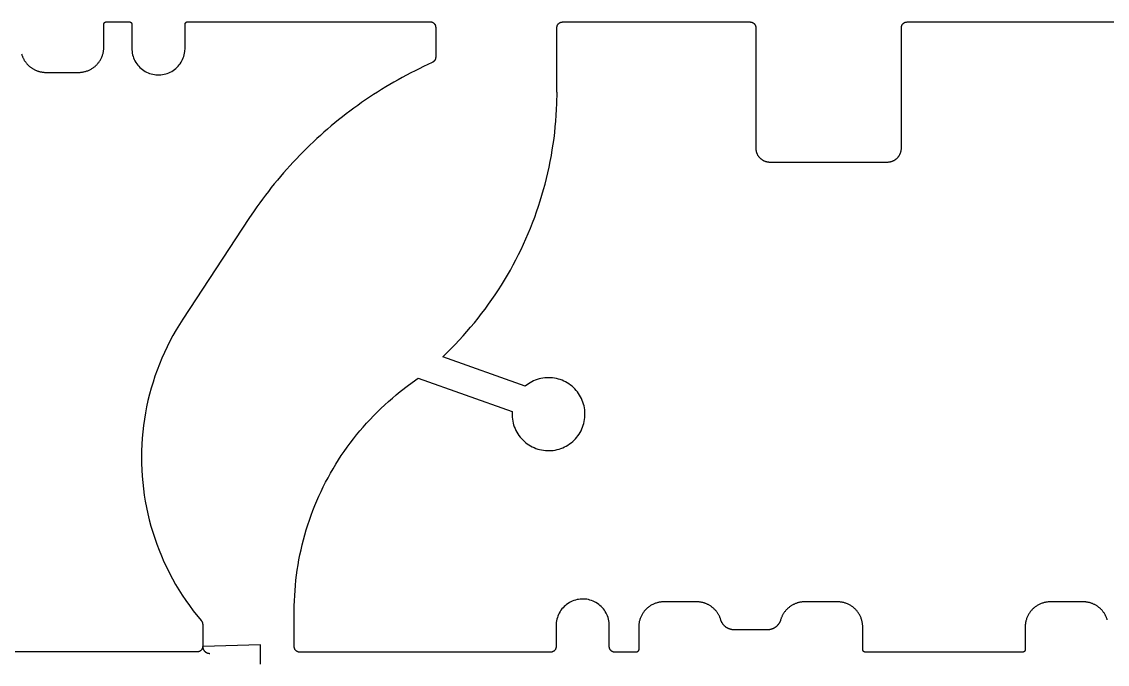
# Model space of a CAD drawing. Extents: x 15 to 3256, y 15 to 486.
# Drawn here: x 1513.2 to 1900.8, y 15 to 244.4 of the extents above; entities that cross this region are included whole.
import ezdxf

# ---------------------------------------------------------------- set-up
doc = ezdxf.new("R2010")
doc.units = 0

msp = doc.modelspace()

# ---------------------------------------------------------------- linework, layer by layer
at = {"layer": 'Layer 0', "color": 1}
for p, q in [((1543.5, 244.400009), (1551.5, 244.400009)), ((1572.5, 244.400009), (1659, 244.400009)), ((1706.300049, 244.300003), (1773.300049, 244.300003)), ((1829.300049, 244.300003), (1977.300049, 244.300003)), ((1542.5, 235.300003), (1542.5, 243.400009)), ((1552.5, 243.400009), (1552.5, 234.900009)), ((1571.5, 234.900009), (1571.5, 243.400009)), ((1661, 242.400009), (1661, 231.699997)), ((1704.300049, 219.300003), (1704.300049, 242.300003)), ((1775.300049, 242.300003), (1775.300049, 199.300003)), ((1827.300049, 199.300003), (1827.300049, 242.300003)), ((1521.800049, 226.300003), (1533.5, 226.300003)), ((1780.300049, 194.300003), (1822.300049, 194.300003)), ((1594.300049, 174.100006), (1570.700073, 138.199997)), ((1693, 114.300003), (1663.5, 124.800003)), ((1651.300049, 114.599998), (1654.800049, 117.200005)), ((1654.800049, 117.200005), (1688.300049, 105.300003)), ((1754.200073, 37.299999), (1742.5, 37.299999)), ((1804.5, 37.299999), (1792.800049, 37.299999)), ((1892.200073, 37.299999), (1880.5, 37.299999)), ((1610.5, 21.300001), (1610.5, 34)), ((1577.800049, 29.300001), (1577.800049, 21.4)), ((1704, 28.800001), (1704, 21.300001)), ((1723, 21.300001), (1723, 28.800001)), ((1733.5, 28.300001), (1733.5, 20.300001)), ((1779.400024, 27.300001), (1767.599976, 27.300001)), ((1813.5, 20.300001), (1813.5, 28.300001)), ((1871.5, 28.300001), (1871.5, 20.300001)), ((1575.800049, 19.4), (1427.800049, 19.4)), ((1598.5, 21.9), (1577.800049, 21.4)), ((1598.5, 15), (1598.5, 21.9)), ((1702, 19.300001), (1612.5, 19.300001)), ((1732.5, 19.300001), (1725, 19.300001)), ((1870.5, 19.300001), (1814.5, 19.300001))]:
    msp.add_line(p, q, dxfattribs=at)
for points in [[(1542.5, 243.400009), (1542.500488, 243.430801), (1542.501953, 243.461563), (1542.504272, 243.492279), (1542.507568, 243.522903), (1542.511841, 243.553406), (1542.516968, 243.583755), (1542.523193, 243.613937), (1542.530151, 243.643921), (1542.538208, 243.673676), (1542.546997, 243.703156), (1542.556885, 243.732361), (1542.567505, 243.761246), (1542.579102, 243.789795), (1542.591553, 243.817963), (1542.604858, 243.845749), (1542.619019, 243.873108), (1542.634033, 243.900009), (1542.64978, 243.926437), (1542.666382, 243.952377), (1542.683838, 243.977783), (1542.702026, 244.00264), (1542.720947, 244.026932), (1542.740601, 244.050629), (1542.760986, 244.0737), (1542.782104, 244.096146), (1542.803833, 244.11792), (1542.826294, 244.139023), (1542.849365, 244.159409), (1542.873047, 244.179092), (1542.897339, 244.198029), (1542.922241, 244.216202), (1542.947632, 244.233612), (1542.973511, 244.250229), (1543, 244.266037), (1543.026855, 244.281021), (1543.054199, 244.295166), (1543.082031, 244.308472), (1543.110229, 244.320908), (1543.138794, 244.332474), (1543.167603, 244.34317), (1543.196899, 244.352951), (1543.226318, 244.361832), (1543.256104, 244.369812), (1543.286011, 244.376862), (1543.316284, 244.38298), (1543.346558, 244.388168), (1543.377075, 244.392426), (1543.407715, 244.395737), (1543.438477, 244.398117), (1543.5, 244.400009)], [(1551.5, 244.400009), (1551.530762, 244.399536), (1551.561523, 244.398117), (1551.592163, 244.395752), (1551.622803, 244.392441), (1551.65332, 244.388184), (1551.683594, 244.383011), (1551.713745, 244.376892), (1551.743774, 244.369843), (1551.773438, 244.361877), (1551.802979, 244.353012), (1551.832153, 244.343231), (1551.860962, 244.332565), (1551.889526, 244.321014), (1551.917725, 244.308594), (1551.945435, 244.295303), (1551.972778, 244.281174), (1551.999756, 244.266205), (1552.026123, 244.250412), (1552.052002, 244.233826), (1552.077393, 244.216431), (1552.102295, 244.198273), (1552.126587, 244.179367), (1552.150269, 244.159714), (1552.17334, 244.139343), (1552.195801, 244.118271), (1552.217529, 244.096512), (1552.238647, 244.074097), (1552.259033, 244.051041), (1552.278687, 244.027374), (1552.297607, 244.003113), (1552.315796, 243.978287), (1552.333252, 243.952896), (1552.349854, 243.927002), (1552.365723, 243.900589), (1552.380737, 243.873718), (1552.394897, 243.84639), (1552.408203, 243.818634), (1552.420654, 243.790482), (1552.432251, 243.761963), (1552.442871, 243.733109), (1552.452637, 243.703934), (1552.461548, 243.674469), (1552.469604, 243.644745), (1552.476685, 243.614792), (1552.482788, 243.584625), (1552.488037, 243.554291), (1552.49231, 243.523819), (1552.495605, 243.493225), (1552.498047, 243.46254), (1552.5, 243.401016)], [(1571.5, 243.400009), (1571.500488, 243.430801), (1571.501953, 243.461563), (1571.504272, 243.492279), (1571.507568, 243.522903), (1571.511841, 243.553406), (1571.516968, 243.583755), (1571.523193, 243.613937), (1571.530151, 243.643921), (1571.538208, 243.673676), (1571.546997, 243.703156), (1571.556885, 243.732361), (1571.567505, 243.761246), (1571.579102, 243.789795), (1571.591553, 243.817963), (1571.604858, 243.845749), (1571.619019, 243.873108), (1571.634033, 243.900009), (1571.64978, 243.926437), (1571.666382, 243.952377), (1571.683838, 243.977783), (1571.702026, 244.00264), (1571.720947, 244.026932), (1571.740601, 244.050629), (1571.760986, 244.0737), (1571.782104, 244.096146), (1571.803833, 244.11792), (1571.826294, 244.139023), (1571.849365, 244.159409), (1571.873047, 244.179092), (1571.897339, 244.198029), (1571.922241, 244.216202), (1571.947632, 244.233612), (1571.973511, 244.250229), (1572, 244.266037), (1572.026855, 244.281021), (1572.054199, 244.295166), (1572.082031, 244.308472), (1572.110229, 244.320908), (1572.138794, 244.332474), (1572.167603, 244.34317), (1572.196899, 244.352951), (1572.226318, 244.361832), (1572.256104, 244.369812), (1572.286011, 244.376862), (1572.316284, 244.38298), (1572.346558, 244.388168), (1572.377075, 244.392426), (1572.407715, 244.395737), (1572.438477, 244.398117), (1572.5, 244.400009)], [(1659, 244.400009), (1659.061523, 244.399063), (1659.123047, 244.396225), (1659.184448, 244.391495), (1659.245605, 244.384872), (1659.306641, 244.376373), (1659.36731, 244.365997), (1659.427612, 244.35376), (1659.487549, 244.339676), (1659.546997, 244.323761), (1659.605957, 244.306015), (1659.664307, 244.286469), (1659.722046, 244.265121), (1659.779053, 244.24202), (1659.835449, 244.217163), (1659.890991, 244.190598), (1659.945679, 244.162323), (1659.99939, 244.132401), (1660.052246, 244.100815), (1660.104126, 244.067627), (1660.154907, 244.032852), (1660.20459, 243.996536), (1660.253174, 243.95871), (1660.300537, 243.919403), (1660.34668, 243.878662), (1660.391602, 243.836517), (1660.435059, 243.793015), (1660.477295, 243.748184), (1660.518066, 243.702072), (1660.557495, 243.654739), (1660.595337, 243.606216), (1660.631714, 243.556549), (1660.666504, 243.505783), (1660.699707, 243.453979), (1660.731323, 243.401169), (1660.761353, 243.347412), (1660.789673, 243.292755), (1660.816284, 243.237244), (1660.841187, 243.180954), (1660.86438, 243.123917), (1660.885742, 243.066193), (1660.905396, 243.007843), (1660.923218, 242.948914), (1660.939209, 242.889465), (1660.953369, 242.829559), (1660.965576, 242.769241), (1660.976074, 242.708572), (1660.984619, 242.647614), (1660.991333, 242.586426), (1660.996094, 242.525055), (1661, 242.402008)], [(1704.300049, 242.300003), (1704.301025, 242.361588), (1704.303833, 242.423126), (1704.308594, 242.484543), (1704.315186, 242.545776), (1704.32373, 242.606781), (1704.334106, 242.667496), (1704.346313, 242.727875), (1704.360474, 242.787827), (1704.376343, 242.847321), (1704.394165, 242.906311), (1704.413696, 242.964706), (1704.435059, 243.022491), (1704.458252, 243.079575), (1704.483154, 243.135925), (1704.509766, 243.191483), (1704.537964, 243.246185), (1704.567993, 243.300003), (1704.599609, 243.352859), (1704.632813, 243.404724), (1704.667603, 243.455551), (1704.703979, 243.505264), (1704.741943, 243.553848), (1704.78125, 243.601242), (1704.822021, 243.647385), (1704.864258, 243.692276), (1704.907837, 243.735825), (1704.952637, 243.778015), (1704.998779, 243.818817), (1705.046143, 243.85817), (1705.094727, 243.896042), (1705.144531, 243.932388), (1705.195313, 243.967209), (1705.247192, 244.000443), (1705.300049, 244.032059), (1705.353882, 244.062027), (1705.408569, 244.090332), (1705.464111, 244.116928), (1705.520508, 244.141815), (1705.577515, 244.164948), (1705.635376, 244.18631), (1705.693726, 244.205887), (1705.752686, 244.223648), (1705.812256, 244.239594), (1705.872192, 244.253693), (1705.932495, 244.265945), (1705.993286, 244.276337), (1706.054321, 244.284836), (1706.115479, 244.291473), (1706.17688, 244.296204), (1706.300049, 244.300003)], [(1773.300049, 244.300003), (1773.361572, 244.299057), (1773.423096, 244.296219), (1773.484497, 244.291489), (1773.545654, 244.284866), (1773.606689, 244.276367), (1773.667358, 244.265991), (1773.727661, 244.253754), (1773.787598, 244.23967), (1773.847046, 244.223755), (1773.906006, 244.206009), (1773.964355, 244.186462), (1774.022095, 244.165115), (1774.079102, 244.142014), (1774.135498, 244.117157), (1774.19104, 244.090591), (1774.245728, 244.062317), (1774.299438, 244.032394), (1774.352295, 244.000809), (1774.404175, 243.967621), (1774.454956, 243.932846), (1774.504639, 243.89653), (1774.553223, 243.858704), (1774.600586, 243.819397), (1774.646729, 243.778656), (1774.69165, 243.736511), (1774.735107, 243.693008), (1774.777344, 243.648178), (1774.818115, 243.602066), (1774.857544, 243.554733), (1774.895386, 243.50621), (1774.931763, 243.456543), (1774.966553, 243.405777), (1774.999756, 243.353973), (1775.031372, 243.301163), (1775.061401, 243.247406), (1775.089722, 243.192749), (1775.116333, 243.137238), (1775.141235, 243.080948), (1775.164429, 243.023911), (1775.185791, 242.966187), (1775.205444, 242.907837), (1775.223267, 242.848907), (1775.239258, 242.789459), (1775.253418, 242.729553), (1775.265625, 242.669235), (1775.276123, 242.608566), (1775.284668, 242.547607), (1775.291382, 242.48642), (1775.296143, 242.425049), (1775.300049, 242.302002)], [(1827.300049, 242.300003), (1827.301025, 242.361588), (1827.303833, 242.423126), (1827.308594, 242.484543), (1827.315186, 242.545776), (1827.32373, 242.606781), (1827.334106, 242.667496), (1827.346313, 242.727875), (1827.360474, 242.787827), (1827.376343, 242.847321), (1827.394165, 242.906311), (1827.413696, 242.964706), (1827.435059, 243.022491), (1827.458252, 243.079575), (1827.483154, 243.135925), (1827.509766, 243.191483), (1827.537964, 243.246185), (1827.567993, 243.300003), (1827.599609, 243.352859), (1827.632813, 243.404724), (1827.667603, 243.455551), (1827.703979, 243.505264), (1827.741943, 243.553848), (1827.78125, 243.601242), (1827.822021, 243.647385), (1827.864258, 243.692276), (1827.907837, 243.735825), (1827.952637, 243.778015), (1827.998779, 243.818817), (1828.046143, 243.85817), (1828.094727, 243.896042), (1828.144531, 243.932388), (1828.195313, 243.967209), (1828.247192, 244.000443), (1828.300049, 244.032059), (1828.353882, 244.062027), (1828.408569, 244.090332), (1828.464111, 244.116928), (1828.520508, 244.141815), (1828.577515, 244.164948), (1828.635376, 244.18631), (1828.693726, 244.205887), (1828.752686, 244.223648), (1828.812256, 244.239594), (1828.872192, 244.253693), (1828.932495, 244.265945), (1828.993286, 244.276337), (1829.054321, 244.284836), (1829.115479, 244.291473), (1829.17688, 244.296204), (1829.300049, 244.300003)], [(1513.123291, 232.940353), (1513.200073, 232.699982)], [(1513.199951, 232.700043), (1513.267822, 232.485504), (1513.340942, 232.272736), (1513.419434, 232.061859), (1513.503052, 231.853027), (1513.592041, 231.646347), (1513.686035, 231.441956), (1513.785278, 231.23999), (1513.889404, 231.040573), (1513.998535, 230.843826), (1514.112549, 230.649872), (1514.231445, 230.458832), (1514.355103, 230.270828), (1514.483276, 230.085983), (1514.616211, 229.904404), (1514.75354, 229.726196), (1514.895264, 229.551498), (1515.041382, 229.380402), (1515.191772, 229.213028), (1515.346313, 229.049454), (1515.504761, 228.889816), (1515.667358, 228.734192), (1515.833618, 228.582687), (1516.003662, 228.435379), (1516.17749, 228.292389), (1516.354614, 228.153793), (1516.535278, 228.019684), (1516.719238, 227.890137), (1516.906372, 227.765244), (1517.09668, 227.645065), (1517.289795, 227.529694), (1517.48584, 227.419189), (1517.684448, 227.313629), (1517.885742, 227.213074), (1518.089478, 227.117599), (1518.295532, 227.027252), (1518.503784, 226.942078), (1518.714111, 226.862167), (1518.926392, 226.787537), (1519.140503, 226.718246), (1519.356201, 226.654343), (1519.573486, 226.595856), (1519.792114, 226.542831), (1520.011963, 226.4953), (1520.233032, 226.453293), (1520.455078, 226.416824), (1520.677979, 226.385925), (1520.901489, 226.360626), (1521.12561, 226.340927), (1521.35022, 226.326859), (1521.800049, 226.315582)], [(1533.5, 226.300003), (1533.777344, 226.304276), (1534.054443, 226.317093), (1534.330933, 226.33844), (1534.606689, 226.368301), (1534.881348, 226.406647), (1535.154785, 226.453445), (1535.426636, 226.508636), (1535.696533, 226.572174), (1535.964478, 226.644012), (1536.230103, 226.72406), (1536.493042, 226.812256), (1536.753174, 226.908524), (1537.010132, 227.012741), (1537.263916, 227.124847), (1537.514038, 227.24472), (1537.760376, 227.372223), (1538.002563, 227.507278), (1538.240601, 227.649719), (1538.474121, 227.799438), (1538.702881, 227.956268), (1538.926636, 228.120087), (1539.145386, 228.29071), (1539.358643, 228.468002), (1539.566406, 228.651779), (1539.768433, 228.841873), (1539.964355, 229.038086), (1540.154297, 229.240265), (1540.337891, 229.448196), (1540.514893, 229.661682), (1540.685303, 229.880524), (1540.848877, 230.104507), (1541.005493, 230.33342), (1541.155029, 230.567062), (1541.297241, 230.805206), (1541.432007, 231.047607), (1541.559326, 231.294052), (1541.678955, 231.544296), (1541.790771, 231.798111), (1541.894775, 232.055252), (1541.990723, 232.31546), (1542.078613, 232.578522), (1542.158447, 232.844162), (1542.22998, 233.112137), (1542.293335, 233.382187), (1542.348267, 233.654068), (1542.394775, 233.927505), (1542.432739, 234.20224), (1542.462402, 234.478027), (1542.483398, 234.754593), (1542.5, 235.309006)], [(1552.5, 234.900009), (1552.518066, 234.314987), (1552.572021, 233.732193), (1552.661865, 233.153839), (1552.787109, 232.582108), (1552.947388, 232.019165), (1553.141968, 231.467163), (1553.370117, 230.928192), (1553.631104, 230.404297), (1553.923828, 229.897476), (1554.247192, 229.409637), (1554.599976, 228.942627), (1554.980957, 228.498245), (1555.388428, 228.078156), (1555.821167, 227.68396), (1556.277222, 227.317154), (1556.755005, 226.979141), (1557.252686, 226.671188), (1557.768433, 226.39447), (1558.300293, 226.150024), (1558.846191, 225.938812), (1559.403931, 225.761597), (1559.97168, 225.61908), (1560.546997, 225.51178), (1561.12793, 225.440125), (1561.712036, 225.404373), (1562.297363, 225.404663), (1562.881592, 225.440994), (1563.462402, 225.513229), (1564.037598, 225.621109), (1564.605103, 225.764191), (1565.162842, 225.941956), (1565.708374, 226.153717), (1566.23999, 226.398682), (1566.755493, 226.675919), (1567.25293, 226.984375), (1567.730347, 227.322876), (1568.186035, 227.690125), (1568.618286, 228.084747), (1569.025513, 228.505249), (1569.405884, 228.950012), (1569.758301, 229.417358), (1570.081177, 229.905518), (1570.373413, 230.412643), (1570.633789, 230.936798), (1570.86145, 231.475983), (1571.055542, 232.028183), (1571.21521, 232.591278), (1571.339844, 233.163132), (1571.429077, 233.741577), (1571.5, 234.909515)], [(1659.799927, 229.799988), (1658.243652, 229.094376), (1656.69519, 228.371399), (1655.155029, 227.631195), (1653.623169, 226.873825), (1652.099976, 226.099396), (1650.585449, 225.307999), (1649.079834, 224.499741), (1647.583374, 223.674713), (1646.096191, 222.833038), (1644.618408, 221.974792), (1643.150513, 221.100098), (1641.692261, 220.209061), (1640.244263, 219.301804), (1638.806396, 218.378418), (1637.378906, 217.439041), (1635.961914, 216.48378), (1634.555786, 215.512741), (1633.160645, 214.526062), (1631.776489, 213.52388), (1630.403687, 212.506287), (1629.042358, 211.473419), (1627.692627, 210.42543), (1626.354614, 209.362411), (1625.028687, 208.284531), (1623.714722, 207.191895), (1622.413208, 206.084671), (1621.124023, 204.962967), (1619.847534, 203.826935), (1618.58374, 202.676727), (1617.332886, 201.512466), (1616.095093, 200.334305), (1614.870605, 199.142395), (1613.659424, 197.93689), (1612.461792, 196.717926), (1611.277832, 195.485672), (1610.107788, 194.240265), (1608.95166, 192.981873), (1607.809692, 191.710648), (1606.682007, 190.426743), (1605.568726, 189.130325), (1604.469971, 187.821548), (1603.385986, 186.500595), (1602.31665, 185.167603), (1601.262451, 183.822769), (1600.223267, 182.466232), (1599.199219, 181.098175), (1598.190552, 179.718765), (1597.197388, 178.328186), (1596.219849, 176.92659), (1594.312378, 174.091782)], [(1661, 231.701996), (1660.999512, 231.655991), (1660.997925, 231.610001), (1660.995361, 231.564072), (1660.991699, 231.518204), (1660.987061, 231.472443), (1660.981201, 231.426788), (1660.974487, 231.381287), (1660.966553, 231.335953), (1660.957642, 231.290817), (1660.947754, 231.24588), (1660.936768, 231.201202), (1660.924805, 231.156784), (1660.911865, 231.11264), (1660.897827, 231.068817), (1660.882813, 231.02533), (1660.866699, 230.982208), (1660.849731, 230.939453), (1660.831787, 230.89711), (1660.812866, 230.855179), (1660.792847, 230.813705), (1660.772095, 230.77269), (1660.750244, 230.732178), (1660.727539, 230.692169), (1660.703857, 230.652695), (1660.679321, 230.613785), (1660.653931, 230.575439), (1660.627563, 230.537689), (1660.600464, 230.500565), (1660.572388, 230.464066), (1660.543579, 230.428223), (1660.513916, 230.393051), (1660.483398, 230.358566), (1660.452148, 230.324799), (1660.420166, 230.291763), (1660.387451, 230.25946), (1660.353882, 230.227936), (1660.319702, 230.197174), (1660.28479, 230.167221), (1660.249146, 230.138077), (1660.212891, 230.109741), (1660.176025, 230.082275), (1660.138428, 230.055649), (1660.100342, 230.029892), (1660.061646, 230.00502), (1660.022339, 229.981049), (1659.982544, 229.957993), (1659.942261, 229.935852), (1659.901367, 229.914642), (1659.860107, 229.894379), (1659.776123, 229.856735)], [(1663.5, 124.799995), (1664.998413, 126.235687), (1666.473877, 127.695114), (1667.925659, 129.177902), (1669.35376, 130.68367), (1670.757568, 132.212036), (1672.136841, 133.762619), (1673.491089, 135.335022), (1674.82019, 136.928833), (1676.123657, 138.54364), (1677.401123, 140.179062), (1678.652344, 141.834656), (1679.877075, 143.510025), (1681.074829, 145.204712), (1682.245361, 146.918304), (1683.388428, 148.65036), (1684.503784, 150.400436), (1685.590942, 152.168091), (1686.64978, 153.952866), (1687.680054, 155.754318), (1688.681396, 157.571991), (1689.653564, 159.405396), (1690.596436, 161.254089), (1691.509644, 163.117599), (1692.392944, 164.995453), (1693.246216, 166.887161), (1694.069214, 168.792236), (1694.861694, 170.710205), (1695.623413, 172.640594), (1696.354248, 174.58287), (1697.053955, 176.536591), (1697.722412, 178.501205), (1698.359497, 180.476257), (1698.964844, 182.461212), (1699.538574, 184.455582), (1700.080322, 186.458847), (1700.590088, 188.47052), (1701.067627, 190.490051), (1701.512817, 192.516968), (1701.925659, 194.55072), (1702.30603, 196.590805), (1702.653809, 198.636688), (1702.96875, 200.687881), (1703.251099, 202.743835), (1703.500488, 204.804016), (1703.716919, 206.867935), (1703.900513, 208.935043), (1704.051025, 211.004807), (1704.168457, 213.076721), (1704.252808, 215.150238), (1704.322266, 219.299973)], [(1775.300049, 199.300003), (1775.302368, 199.146027), (1775.30957, 198.992203), (1775.321411, 198.838669), (1775.337891, 198.685562), (1775.359253, 198.533051), (1775.385132, 198.381256), (1775.415771, 198.230347), (1775.45105, 198.080429), (1775.490967, 197.931686), (1775.535278, 197.784241), (1775.584229, 197.638229), (1775.637695, 197.493805), (1775.695557, 197.351074), (1775.75769, 197.210205), (1775.824219, 197.07132), (1775.89502, 196.93454), (1775.969971, 196.800003), (1776.04895, 196.667847), (1776.13208, 196.538177), (1776.219116, 196.411133), (1776.309937, 196.286835), (1776.404663, 196.16539), (1776.503052, 196.046921), (1776.60498, 195.931534), (1776.710449, 195.819336), (1776.819336, 195.710449), (1776.931519, 195.604965), (1777.046997, 195.502975), (1777.165405, 195.404602), (1777.286865, 195.309921), (1777.411133, 195.219025), (1777.538208, 195.131989), (1777.667847, 195.04892), (1777.800049, 194.969879), (1777.93457, 194.894943), (1778.071289, 194.824188), (1778.210205, 194.757675), (1778.351074, 194.69548), (1778.493774, 194.63765), (1778.638306, 194.584229), (1778.784302, 194.535294), (1778.931763, 194.490875), (1779.080444, 194.451019), (1779.230347, 194.415771), (1779.381348, 194.385147), (1779.533081, 194.359177), (1779.685547, 194.337906), (1779.838745, 194.321335), (1779.992188, 194.309494), (1780.300049, 194.300003)], [(1822.300049, 194.300003), (1822.454102, 194.302383), (1822.608032, 194.309494), (1822.761719, 194.321365), (1822.914917, 194.337952), (1823.067505, 194.359253), (1823.21936, 194.385239), (1823.370361, 194.415909), (1823.520386, 194.451202), (1823.669189, 194.491119), (1823.816772, 194.535583), (1823.962891, 194.584595), (1824.1073, 194.638062), (1824.250122, 194.695969), (1824.391113, 194.758255), (1824.530029, 194.824844), (1824.66687, 194.895691), (1824.801514, 194.970703), (1824.933716, 195.04985), (1825.063477, 195.133026), (1825.190552, 195.220154), (1825.314819, 195.311157), (1825.436401, 195.40596), (1825.55481, 195.50444), (1825.670288, 195.606537), (1825.782471, 195.712143), (1825.891357, 195.821167), (1825.996826, 195.933487), (1826.098877, 196.048996), (1826.197266, 196.167603), (1826.29187, 196.289185), (1826.382813, 196.41362), (1826.469849, 196.540787), (1826.552856, 196.670593), (1826.631836, 196.802887), (1826.706787, 196.937561), (1826.777466, 197.074478), (1826.843872, 197.213501), (1826.906006, 197.354507), (1826.963745, 197.49736), (1827.01709, 197.641922), (1827.065918, 197.788071), (1827.110352, 197.935654), (1827.150024, 198.084518), (1827.185181, 198.234558), (1827.215698, 198.38559), (1827.241577, 198.537506), (1827.262695, 198.69014), (1827.279175, 198.843353), (1827.290894, 198.996994), (1827.300049, 199.305008)], [(1570.700073, 138.200043), (1569.480835, 136.289612), (1568.310059, 134.349121), (1567.188599, 132.379776), (1566.116943, 130.382828), (1565.095825, 128.359543), (1564.125977, 126.311218), (1563.208008, 124.239136), (1562.342529, 122.1446), (1561.529907, 120.028961), (1560.770874, 117.893539), (1560.065796, 115.739693), (1559.415039, 113.568787), (1558.819214, 111.382195), (1558.278564, 109.181297), (1557.793579, 106.967499), (1557.364258, 104.742195), (1556.991211, 102.50679), (1556.674438, 100.262711), (1556.414307, 98.011368), (1556.210938, 95.754196), (1556.064331, 93.492615), (1555.974731, 91.228065), (1555.942139, 88.961975), (1555.966553, 86.695786), (1556.048096, 84.430931), (1556.186523, 82.168839), (1556.381836, 79.910942), (1556.633789, 77.658684), (1556.942505, 75.413475), (1557.307495, 73.17675), (1557.72876, 70.949913), (1558.205811, 68.734383), (1558.738525, 66.531555), (1559.326538, 64.342834), (1559.96936, 62.169601), (1560.666748, 60.013233), (1561.418091, 57.875095), (1562.223145, 55.756542), (1563.081055, 53.658913), (1563.991577, 51.583538), (1564.954102, 49.531734), (1565.967773, 47.504795), (1567.032349, 45.504009), (1568.146729, 43.530643), (1569.310547, 41.585945), (1570.522827, 39.671146), (1571.782959, 37.787457), (1573.090088, 35.936077), (1574.443481, 34.118176), (1577.285156, 30.587347)], [(1712.900146, 98.40004), (1713.199585, 99.03009), (1713.464844, 99.675278), (1713.69519, 100.333763), (1713.889893, 101.003632), (1714.048462, 101.682983), (1714.17041, 102.369843), (1714.255371, 103.062256), (1714.303101, 103.758224), (1714.313354, 104.45575), (1714.286377, 105.152824), (1714.222046, 105.84745), (1714.120483, 106.537636), (1713.982178, 107.221382), (1713.807495, 107.896744), (1713.596802, 108.561768), (1713.350708, 109.214539), (1713.070068, 109.853195), (1712.755615, 110.475899), (1712.408203, 111.080856), (1712.028931, 111.666328), (1711.618774, 112.230637), (1711.178955, 112.772156), (1710.710815, 113.28933), (1710.215576, 113.780678), (1709.694824, 114.244789), (1709.149902, 114.680321), (1708.582397, 115.086029), (1707.993896, 115.460747), (1707.386353, 115.803391), (1706.761108, 116.112984), (1706.120361, 116.388641), (1705.465698, 116.629562), (1704.79895, 116.835052), (1704.122314, 117.004532), (1703.4375, 117.137505), (1702.74646, 117.233589), (1702.051392, 117.292519), (1701.354126, 117.31411), (1700.656738, 117.298317), (1699.961182, 117.245171), (1699.269409, 117.154823), (1698.583496, 117.02755), (1697.905396, 116.863701), (1697.237061, 116.663757), (1696.580444, 116.428284), (1695.937378, 116.157967), (1695.30957, 115.853577), (1694.699097, 115.515991), (1694.107666, 115.146179), (1692.988281, 114.314209)], [(1610.5, 33.999985), (1610.516846, 35.837708), (1610.567505, 37.674809), (1610.651978, 39.51067), (1610.770142, 41.344669), (1610.921875, 43.176186), (1611.1073, 45.004608), (1611.326416, 46.829308), (1611.578857, 48.649677), (1611.864868, 50.465099), (1612.184082, 52.27496), (1612.536499, 54.078648), (1612.921997, 55.875553), (1613.340576, 57.665073), (1613.79187, 59.446598), (1614.275757, 61.219528), (1614.792236, 62.983265), (1615.341064, 64.737213), (1615.921997, 66.480782), (1616.534912, 68.213371), (1617.179443, 69.934418), (1617.855591, 71.643318), (1618.562988, 73.339508), (1619.301514, 75.022408), (1620.070801, 76.69146), (1620.870605, 78.346085), (1621.700684, 79.985733), (1622.560791, 81.609856), (1623.450562, 83.217888), (1624.369751, 84.809303), (1625.318115, 86.38356), (1626.295166, 87.940125), (1627.300659, 89.478462), (1628.334229, 90.99807), (1629.395508, 92.498421), (1630.484253, 93.979019), (1631.599976, 95.439354), (1632.742432, 96.878944), (1633.911133, 98.297295), (1635.105591, 99.693924), (1636.325684, 101.068367), (1637.570679, 102.420166), (1638.840454, 103.748848), (1640.134277, 105.05397), (1641.451904, 106.335098), (1642.792969, 107.591797), (1644.156738, 108.823631), (1645.542969, 110.030205), (1646.951172, 111.21109), (1648.380859, 112.365906), (1651.302979, 114.595985)], [(1688.300049, 105.300003), (1688.265015, 104.598457), (1688.267822, 103.896049), (1688.308472, 103.194817), (1688.386841, 102.496788), (1688.502686, 101.803993), (1688.655762, 101.118439), (1688.845459, 100.442123), (1689.071289, 99.777), (1689.33252, 99.125008), (1689.628662, 98.488029), (1689.958618, 97.867928), (1690.321411, 97.266487), (1690.716064, 96.685463), (1691.141602, 96.126534), (1691.596436, 95.591331), (1692.07959, 95.081398), (1692.589355, 94.598221), (1693.124512, 94.143204), (1693.68335, 93.717667), (1694.264282, 93.322838), (1694.865601, 92.959869), (1695.485718, 92.629814), (1696.122559, 92.333626), (1696.774536, 92.072174), (1697.439575, 91.846207), (1698.115845, 91.65638), (1698.801392, 91.50325), (1699.494141, 91.38726), (1700.192261, 91.308754), (1700.893433, 91.267944), (1701.595825, 91.264954), (1702.297363, 91.299805), (1702.996094, 91.372375), (1703.689819, 91.482475), (1704.376587, 91.629768), (1705.054443, 91.813835), (1705.721436, 92.034142), (1706.37561, 92.290047), (1707.015015, 92.580803), (1707.637817, 92.905579), (1708.24231, 93.26342), (1708.826538, 93.653297), (1709.388916, 94.074074), (1709.927979, 94.524521), (1710.441895, 95.003349), (1710.929199, 95.509148), (1711.388672, 96.040466), (1711.818848, 96.595757), (1712.218506, 97.173409), (1712.921631, 98.389053)], [(1723, 28.8095), (1722.981445, 29.394125), (1722.92688, 29.976496), (1722.836548, 30.554409), (1722.710938, 31.125669), (1722.550293, 31.688114), (1722.355469, 32.239609), (1722.126953, 32.778069), (1721.865845, 33.301441), (1721.572998, 33.807755), (1721.249512, 34.295082), (1720.896606, 34.761578), (1720.515747, 35.205475), (1720.108154, 35.625088), (1719.675659, 36.018829), (1719.219727, 36.385201), (1718.742065, 36.72282), (1718.244507, 37.030403), (1717.729004, 37.306789), (1717.19751, 37.550922), (1716.651978, 37.761883), (1716.09436, 37.938869), (1715.5271, 38.081211), (1714.952026, 38.18837), (1714.371582, 38.259937), (1713.78772, 38.295639), (1713.202759, 38.295349), (1712.619019, 38.25906), (1712.038574, 38.186913), (1711.463623, 38.079178), (1710.896484, 37.936268), (1710.339111, 37.758724), (1709.793823, 37.547218), (1709.262451, 37.302551), (1708.747192, 37.025654), (1708.25, 36.717571), (1707.772705, 36.379475), (1707.317139, 36.012646), (1706.88501, 35.618473), (1706.477905, 35.198452), (1706.097412, 34.754177), (1705.744995, 34.287327), (1705.421997, 33.799679), (1705.129639, 33.293072), (1704.869019, 32.769436), (1704.641113, 32.230751), (1704.446777, 31.679062), (1704.286743, 31.116457), (1704.161621, 30.545073), (1704.071899, 29.96707), (1704, 28.799999)], [(1742.5, 37.299999), (1742.2229, 37.295731), (1741.945923, 37.282928), (1741.669556, 37.261604), (1741.394043, 37.231781), (1741.119507, 37.193485), (1740.846191, 37.146755), (1740.574585, 37.091633), (1740.30481, 37.028172), (1740.036987, 36.956429), (1739.771606, 36.876476), (1739.508789, 36.788387), (1739.248779, 36.692245), (1738.991943, 36.588146), (1738.738403, 36.476185), (1738.488403, 36.356464), (1738.242188, 36.229107), (1738, 36.094223), (1737.762085, 35.95195), (1737.528687, 35.802418), (1737.300049, 35.645767), (1737.076294, 35.482151), (1736.857666, 35.311722), (1736.644409, 35.134644), (1736.436768, 34.951077), (1736.234741, 34.761204), (1736.038818, 34.565205), (1735.848877, 34.363258), (1735.665405, 34.155563), (1735.488281, 33.942314), (1735.317871, 33.723713), (1735.154175, 33.499966), (1734.997559, 33.271286), (1734.848022, 33.037891), (1734.705811, 32.800003), (1734.570923, 32.557846), (1734.443481, 32.311649), (1734.323853, 32.061649), (1734.211914, 31.808079), (1734.107788, 31.551182), (1734.011597, 31.291201), (1733.923584, 31.028381), (1733.843628, 30.762974), (1733.771851, 30.495232), (1733.708374, 30.225407), (1733.653198, 29.953756), (1733.606567, 29.680534), (1733.568237, 29.406006), (1733.538452, 29.130426), (1733.51709, 28.854061), (1733.5, 28.299999)], [(1762.800049, 30.900007), (1762.732178, 31.114542), (1762.659058, 31.327312), (1762.580566, 31.538183), (1762.496948, 31.747023), (1762.407959, 31.953701), (1762.313965, 32.158089), (1762.214722, 32.360054), (1762.110596, 32.559475), (1762.001465, 32.756226), (1761.887451, 32.95018), (1761.768555, 33.14122), (1761.644897, 33.329224), (1761.516724, 33.514072), (1761.383789, 33.695648), (1761.24646, 33.873844), (1761.104736, 34.048542), (1760.958618, 34.219639), (1760.808228, 34.38702), (1760.653687, 34.550583), (1760.495239, 34.710228), (1760.332642, 34.865852), (1760.166382, 35.017361), (1759.996338, 35.164654), (1759.822632, 35.307644), (1759.645386, 35.446239), (1759.464722, 35.580353), (1759.280762, 35.7099), (1759.093628, 35.834801), (1758.90332, 35.954975), (1758.710205, 36.070347), (1758.514282, 36.180851), (1758.315552, 36.286407), (1758.114258, 36.386959), (1757.910522, 36.482437), (1757.704468, 36.572784), (1757.496216, 36.657944), (1757.285889, 36.737862), (1757.073608, 36.812489), (1756.859619, 36.881775), (1756.643921, 36.945679), (1756.426636, 37.004166), (1756.208008, 37.05719), (1755.988037, 37.104721), (1755.766968, 37.146732), (1755.545044, 37.183197), (1755.322144, 37.214088), (1755.098511, 37.239391), (1754.87439, 37.259087), (1754.649902, 37.273163), (1754.200073, 37.284431)], [(1792.800049, 37.299999), (1792.574707, 37.297176), (1792.349487, 37.288712), (1792.124512, 37.274609), (1791.900024, 37.254879), (1791.676025, 37.229534), (1791.452759, 37.198589), (1791.230347, 37.162064), (1791.009033, 37.11998), (1790.788696, 37.072365), (1790.569702, 37.019245), (1790.352051, 36.960663), (1790.135864, 36.896645), (1789.921509, 36.827236), (1789.708862, 36.752483), (1789.498169, 36.672428), (1789.289551, 36.58712), (1789.08313, 36.496616), (1788.879028, 36.40097), (1788.677368, 36.300247), (1788.478394, 36.194504), (1788.282104, 36.083813), (1788.088623, 35.968239), (1787.898071, 35.847855), (1787.710571, 35.72274), (1787.526245, 35.592968), (1787.345337, 35.458622), (1787.167725, 35.319786), (1786.993774, 35.176552), (1786.823364, 35.029003), (1786.656738, 34.877232), (1786.494019, 34.721336), (1786.335205, 34.561417), (1786.18042, 34.397568), (1786.029785, 34.229897), (1785.883423, 34.058506), (1785.741455, 33.883503), (1785.60376, 33.705002), (1785.470703, 33.523106), (1785.342163, 33.337936), (1785.218384, 33.149609), (1785.099365, 32.958241), (1784.985107, 32.76395), (1784.875732, 32.566856), (1784.771484, 32.367092), (1784.672119, 32.164776), (1784.577881, 31.960033), (1784.48877, 31.752998), (1784.404907, 31.543797), (1784.326294, 31.332561), (1784.185181, 30.904514)], [(1813.5, 28.309), (1813.495483, 28.585976), (1813.482422, 28.862679), (1813.460815, 29.138849), (1813.430786, 29.414225), (1813.392212, 29.688545), (1813.345337, 29.96155), (1813.289917, 30.232981), (1813.226318, 30.502581), (1813.154419, 30.770094), (1813.074341, 31.035267), (1812.986084, 31.29785), (1812.889771, 31.55759), (1812.785522, 31.814247), (1812.673462, 32.067574), (1812.553589, 32.317329), (1812.426147, 32.563282), (1812.29126, 32.805195), (1812.148926, 33.042839), (1811.999268, 33.27599), (1811.842651, 33.504429), (1811.678955, 33.727936), (1811.508545, 33.946301), (1811.331421, 34.159313), (1811.147827, 34.366779), (1810.958008, 34.568497), (1810.762085, 34.764275), (1810.560181, 34.95393), (1810.352539, 35.137283), (1810.139282, 35.314156), (1809.920776, 35.484386), (1809.697144, 35.647808), (1809.468506, 35.804272), (1809.235229, 35.953625), (1808.997437, 36.095726), (1808.755371, 36.230442), (1808.509277, 36.357647), (1808.259399, 36.477219), (1808.005981, 36.589043), (1807.749146, 36.693012), (1807.48938, 36.789032), (1807.226685, 36.87701), (1806.961426, 36.956863), (1806.693848, 37.028515), (1806.424194, 37.091896), (1806.15271, 37.14695), (1805.879639, 37.193623), (1805.605347, 37.231869), (1805.329834, 37.261654), (1805.053711, 37.282951), (1804.5, 37.299999)], [(1880.5, 37.299999), (1880.2229, 37.295731), (1879.945923, 37.282928), (1879.669556, 37.261604), (1879.394043, 37.231781), (1879.119507, 37.193485), (1878.846191, 37.146755), (1878.574585, 37.091633), (1878.30481, 37.028172), (1878.036987, 36.956429), (1877.771606, 36.876476), (1877.508789, 36.788387), (1877.248779, 36.692245), (1876.991943, 36.588146), (1876.738403, 36.476185), (1876.488403, 36.356464), (1876.242188, 36.229107), (1876, 36.094223), (1875.762085, 35.95195), (1875.528687, 35.802418), (1875.300049, 35.645767), (1875.076294, 35.482151), (1874.857666, 35.311722), (1874.644409, 35.134644), (1874.436768, 34.951077), (1874.234741, 34.761204), (1874.038818, 34.565205), (1873.848877, 34.363258), (1873.665405, 34.155563), (1873.488281, 33.942314), (1873.317871, 33.723713), (1873.154175, 33.499966), (1872.997559, 33.271286), (1872.848022, 33.037891), (1872.705811, 32.800003), (1872.570923, 32.557846), (1872.443481, 32.311649), (1872.323853, 32.061649), (1872.211914, 31.808079), (1872.107788, 31.551182), (1872.011597, 31.291201), (1871.923584, 31.028381), (1871.843628, 30.762974), (1871.771851, 30.495232), (1871.708374, 30.225407), (1871.653198, 29.953756), (1871.606567, 29.680534), (1871.568237, 29.406006), (1871.538452, 29.130426), (1871.51709, 28.854061), (1871.5, 28.299999)], [(1900.800049, 30.900007), (1900.732178, 31.114542), (1900.659058, 31.327312), (1900.580566, 31.538183), (1900.496948, 31.747023), (1900.407959, 31.953701), (1900.313965, 32.158089), (1900.214722, 32.360054), (1900.110596, 32.559475), (1900.001465, 32.756226), (1899.887451, 32.95018), (1899.768555, 33.14122), (1899.644897, 33.329224), (1899.516724, 33.514072), (1899.383789, 33.695648), (1899.24646, 33.873844), (1899.104736, 34.048542), (1898.958618, 34.219639), (1898.808228, 34.38702), (1898.653687, 34.550583), (1898.495239, 34.710228), (1898.332642, 34.865852), (1898.166382, 35.017361), (1897.996338, 35.164654), (1897.822632, 35.307644), (1897.645386, 35.446239), (1897.464722, 35.580353), (1897.280762, 35.7099), (1897.093628, 35.834801), (1896.90332, 35.954975), (1896.710205, 36.070347), (1896.514282, 36.180851), (1896.315552, 36.286407), (1896.114258, 36.386959), (1895.910522, 36.482437), (1895.704468, 36.572784), (1895.496216, 36.657944), (1895.285889, 36.737862), (1895.073608, 36.812489), (1894.859619, 36.881775), (1894.643921, 36.945679), (1894.426636, 37.004166), (1894.208008, 37.05719), (1893.988037, 37.104721), (1893.766968, 37.146732), (1893.545044, 37.183197), (1893.322144, 37.214088), (1893.098511, 37.239391), (1892.87439, 37.259087), (1892.649902, 37.273163), (1892.200073, 37.284431)], [(1577.300049, 30.599998), (1577.318115, 30.578899), (1577.335815, 30.557549), (1577.353271, 30.535954), (1577.370361, 30.514116), (1577.387207, 30.492043), (1577.403687, 30.469734), (1577.419922, 30.447199), (1577.435791, 30.424437), (1577.451416, 30.401457), (1577.466675, 30.378262), (1577.481567, 30.354855), (1577.496094, 30.331242), (1577.510376, 30.307428), (1577.524292, 30.283417), (1577.537842, 30.259212), (1577.551147, 30.234823), (1577.563965, 30.210249), (1577.576538, 30.185497), (1577.588745, 30.160572), (1577.600586, 30.135479), (1577.612183, 30.110222), (1577.623291, 30.084808), (1577.634033, 30.05924), (1577.644531, 30.033524), (1577.654541, 30.007664), (1577.664307, 29.981665), (1577.673706, 29.955534), (1577.682617, 29.929274), (1577.691284, 29.902891), (1577.699463, 29.87639), (1577.707397, 29.849777), (1577.714844, 29.823055), (1577.722046, 29.796232), (1577.72876, 29.769312), (1577.735107, 29.7423), (1577.741089, 29.715202), (1577.746704, 29.688023), (1577.751953, 29.660767), (1577.756836, 29.633442), (1577.761353, 29.60605), (1577.765381, 29.5786), (1577.769043, 29.551094), (1577.772461, 29.52354), (1577.775391, 29.495941), (1577.777832, 29.468306), (1577.780029, 29.440636), (1577.78186, 29.412939), (1577.783203, 29.38522), (1577.78418, 29.357485), (1577.785034, 29.301985)], [(1767.599976, 27.300001), (1767.473755, 27.301592), (1767.347778, 27.306368), (1767.221802, 27.314322), (1767.096069, 27.325451), (1766.970703, 27.339748), (1766.845825, 27.357204), (1766.721313, 27.37781), (1766.597412, 27.401546), (1766.474121, 27.428404), (1766.351563, 27.458364), (1766.229736, 27.491405), (1766.108887, 27.527512), (1765.988892, 27.566654), (1765.869995, 27.608812), (1765.752197, 27.653957), (1765.635498, 27.702063), (1765.520142, 27.753094), (1765.406128, 27.80702), (1765.293457, 27.86381), (1765.182251, 27.923422), (1765.07251, 27.985823), (1764.964478, 28.05097), (1764.858154, 28.118822), (1764.75354, 28.189339), (1764.650635, 28.262472), (1764.549683, 28.338177), (1764.450684, 28.416403), (1764.35376, 28.497105), (1764.258789, 28.580225), (1764.166016, 28.665716), (1764.075439, 28.753521), (1763.987061, 28.843584), (1763.901001, 28.93585), (1763.817261, 29.030256), (1763.735962, 29.126745), (1763.657104, 29.225254), (1763.580811, 29.325722), (1763.50708, 29.428083), (1763.435913, 29.532272), (1763.36731, 29.638226), (1763.301514, 29.745874), (1763.238525, 29.855148), (1763.178223, 29.965979), (1763.120728, 30.078297), (1763.06604, 30.192028), (1763.014282, 30.307102), (1762.965454, 30.423447), (1762.919556, 30.540985), (1762.876709, 30.659643), (1762.799927, 30.900013)], [(1784.200073, 30.900013), (1784.163208, 30.779341), (1784.123291, 30.659639), (1784.080444, 30.540979), (1784.034546, 30.423443), (1783.985718, 30.307098), (1783.93396, 30.192024), (1783.879272, 30.078293), (1783.821777, 29.965975), (1783.761475, 29.855145), (1783.698486, 29.745871), (1783.632568, 29.638222), (1783.564087, 29.53227), (1783.49292, 29.42808), (1783.419189, 29.325718), (1783.342896, 29.22525), (1783.264038, 29.126741), (1783.182739, 29.030252), (1783.098999, 28.935846), (1783.012939, 28.843582), (1782.924561, 28.753519), (1782.833984, 28.665714), (1782.741211, 28.580223), (1782.64624, 28.497101), (1782.549316, 28.416401), (1782.450317, 28.338173), (1782.349365, 28.26247), (1782.24646, 28.189337), (1782.141846, 28.11882), (1782.035522, 28.050968), (1781.92749, 27.985821), (1781.817749, 27.92342), (1781.706543, 27.863808), (1781.593872, 27.807018), (1781.479858, 27.753092), (1781.364502, 27.702061), (1781.247803, 27.653955), (1781.130005, 27.60881), (1781.011108, 27.566654), (1780.891113, 27.52751), (1780.770264, 27.491405), (1780.648438, 27.458363), (1780.525879, 27.428404), (1780.402588, 27.401546), (1780.278687, 27.377808), (1780.154175, 27.357204), (1780.029175, 27.339748), (1779.903931, 27.325451), (1779.778198, 27.314322), (1779.652222, 27.306366), (1779.400024, 27.300001)], [(1577.800049, 21.402), (1577.799194, 21.34037), (1577.796387, 21.278797), (1577.791748, 21.217339), (1577.785156, 21.156054), (1577.776611, 21.094999), (1577.766357, 21.034237), (1577.75415, 20.97382), (1577.740112, 20.913809), (1577.724121, 20.854259), (1577.706421, 20.795227), (1577.68689, 20.736771), (1577.665527, 20.678944), (1577.642456, 20.621801), (1577.617554, 20.565397), (1577.591064, 20.509787), (1577.562744, 20.455023), (1577.532715, 20.401155), (1577.501221, 20.348236), (1577.467896, 20.296316), (1577.433105, 20.245445), (1577.396851, 20.195669), (1577.358887, 20.147039), (1577.31958, 20.099598), (1577.278809, 20.053391), (1577.236572, 20.008465), (1577.192993, 19.964859), (1577.148193, 19.922617), (1577.101929, 19.881777), (1577.054565, 19.842381), (1577.005981, 19.804462), (1576.956177, 19.768059), (1576.905396, 19.733208), (1576.853516, 19.699938), (1576.800659, 19.668283), (1576.746826, 19.638273), (1576.692017, 19.609936), (1576.636475, 19.5833), (1576.580078, 19.558388), (1576.522949, 19.535225), (1576.46521, 19.513834), (1576.406738, 19.494234), (1576.347656, 19.476444), (1576.288208, 19.460482), (1576.228149, 19.446362), (1576.167725, 19.434097), (1576.107056, 19.423698), (1576.046021, 19.415178), (1575.984741, 19.408543), (1575.923218, 19.403797), (1575.800049, 19.4)], [(1577.800049, 21.4), (1577.80127, 21.321053), (1577.805054, 21.242184), (1577.811279, 21.163471), (1577.819946, 21.084997), (1577.831177, 21.006836), (1577.844849, 20.929066), (1577.860962, 20.851767), (1577.879395, 20.775015), (1577.900391, 20.698885), (1577.923706, 20.623455), (1577.949463, 20.548801), (1577.977417, 20.474995), (1578.007813, 20.402111), (1578.040527, 20.330223), (1578.075439, 20.259401), (1578.112549, 20.189718), (1578.151855, 20.121243), (1578.193237, 20.054043), (1578.236816, 19.988184), (1578.282471, 19.923735), (1578.330078, 19.860758), (1578.379639, 19.799316), (1578.431152, 19.739471), (1578.484497, 19.681282), (1578.539795, 19.624809), (1578.59668, 19.570105), (1578.655273, 19.517227), (1578.715576, 19.466227), (1578.777466, 19.417156), (1578.84082, 19.370062), (1578.90564, 19.324993), (1578.971924, 19.281994), (1579.039429, 19.241108), (1579.108276, 19.202375), (1579.178223, 19.165834), (1579.249268, 19.131523), (1579.321533, 19.099474), (1579.394653, 19.069719), (1579.468628, 19.04229), (1579.543579, 19.01721), (1579.619141, 18.994509), (1579.695435, 18.974207), (1579.772339, 18.956324), (1579.849854, 18.94088), (1579.927734, 18.927887), (1580.005981, 18.91736), (1580.084473, 18.909311), (1580.163208, 18.903746), (1580.242188, 18.900671), (1580.400024, 18.901999)], [(1612.5, 19.300001), (1612.438354, 19.300949), (1612.376831, 19.303795), (1612.31543, 19.308533), (1612.254272, 19.315161), (1612.193237, 19.323669), (1612.132446, 19.334055), (1612.072144, 19.346304), (1612.012207, 19.360407), (1611.952637, 19.37635), (1611.893677, 19.394117), (1611.835327, 19.413692), (1611.777466, 19.435057), (1611.720459, 19.458191), (1611.664063, 19.48307), (1611.608521, 19.509676), (1611.553833, 19.537977), (1611.5, 19.567951), (1611.447144, 19.599567), (1611.395264, 19.632797), (1611.344482, 19.667608), (1611.294678, 19.703966), (1611.246094, 19.74184), (1611.19873, 19.781191), (1611.152588, 19.821983), (1611.107788, 19.864178), (1611.064209, 19.907734), (1611.021973, 19.95261), (1610.981201, 19.998764), (1610.941895, 20.046154), (1610.903931, 20.094732), (1610.867554, 20.144453), (1610.832764, 20.195271), (1610.799561, 20.247135), (1610.767944, 20.300001), (1610.738037, 20.353813), (1610.709717, 20.408524), (1610.683105, 20.464079), (1610.658203, 20.520428), (1610.63501, 20.577517), (1610.613647, 20.63529), (1610.594116, 20.693693), (1610.576294, 20.752674), (1610.560425, 20.812172), (1610.546265, 20.872133), (1610.534058, 20.932499), (1610.523682, 20.993216), (1610.515137, 21.054222), (1610.508545, 21.115461), (1610.503784, 21.176876), (1610.5, 21.300001)], [(1704, 21.302002), (1703.999146, 21.240372), (1703.996338, 21.178799), (1703.991699, 21.11734), (1703.985107, 21.056055), (1703.976563, 20.995001), (1703.966309, 20.934238), (1703.954102, 20.873821), (1703.940063, 20.81381), (1703.924072, 20.754261), (1703.906372, 20.695229), (1703.886841, 20.636772), (1703.865479, 20.578945), (1703.842407, 20.521803), (1703.817505, 20.465399), (1703.791016, 20.409788), (1703.762695, 20.355024), (1703.732666, 20.301157), (1703.701172, 20.248238), (1703.667847, 20.196318), (1703.633057, 20.145447), (1703.596802, 20.095671), (1703.558838, 20.047041), (1703.519531, 19.999599), (1703.47876, 19.953392), (1703.436523, 19.908466), (1703.392944, 19.864861), (1703.348145, 19.822618), (1703.30188, 19.781778), (1703.254517, 19.742382), (1703.205933, 19.704464), (1703.156128, 19.66806), (1703.105347, 19.633209), (1703.053467, 19.599939), (1703.00061, 19.568285), (1702.946777, 19.538275), (1702.891968, 19.509937), (1702.836426, 19.483301), (1702.780029, 19.458389), (1702.7229, 19.435226), (1702.665161, 19.413836), (1702.606689, 19.394236), (1702.547607, 19.376446), (1702.488159, 19.360483), (1702.428101, 19.346363), (1702.367676, 19.334099), (1702.307007, 19.3237), (1702.245972, 19.31518), (1702.184692, 19.308544), (1702.123169, 19.303799), (1702, 19.300001)], [(1725, 19.300001), (1724.938354, 19.300949), (1724.876831, 19.303795), (1724.81543, 19.308533), (1724.754272, 19.315161), (1724.693237, 19.323669), (1724.632446, 19.334055), (1724.572144, 19.346304), (1724.512207, 19.360407), (1724.452637, 19.37635), (1724.393677, 19.394117), (1724.335327, 19.413692), (1724.277466, 19.435057), (1724.220459, 19.458191), (1724.164063, 19.48307), (1724.108521, 19.509676), (1724.053833, 19.537977), (1724, 19.567951), (1723.947144, 19.599567), (1723.895264, 19.632797), (1723.844482, 19.667608), (1723.794678, 19.703966), (1723.746094, 19.74184), (1723.69873, 19.781191), (1723.652588, 19.821983), (1723.607788, 19.864178), (1723.564209, 19.907734), (1723.521973, 19.95261), (1723.481201, 19.998764), (1723.441895, 20.046154), (1723.403931, 20.094732), (1723.367554, 20.144453), (1723.332764, 20.195271), (1723.299561, 20.247135), (1723.267944, 20.300001), (1723.238037, 20.353813), (1723.209717, 20.408524), (1723.183105, 20.464079), (1723.158203, 20.520428), (1723.13501, 20.577517), (1723.113647, 20.63529), (1723.094116, 20.693693), (1723.076294, 20.752674), (1723.060425, 20.812172), (1723.046265, 20.872133), (1723.034058, 20.932499), (1723.023682, 20.993216), (1723.015137, 21.054222), (1723.008545, 21.115461), (1723.003784, 21.176876), (1723, 21.300001)], [(1733.5, 20.301001), (1733.499512, 20.270185), (1733.498169, 20.239399), (1733.49585, 20.20867), (1733.492554, 20.178026), (1733.488281, 20.147501), (1733.483154, 20.117119), (1733.477051, 20.08691), (1733.469971, 20.056904), (1733.462036, 20.02713), (1733.453125, 19.997614), (1733.443359, 19.968386), (1733.432739, 19.939472), (1733.421143, 19.910902), (1733.408813, 19.8827), (1733.395508, 19.854895), (1733.381348, 19.827513), (1733.366333, 19.800579), (1733.350586, 19.774118), (1733.333984, 19.748159), (1733.316528, 19.722723), (1733.29834, 19.697836), (1733.279419, 19.673521), (1733.259766, 19.649799), (1733.23938, 19.626696), (1733.218262, 19.604233), (1733.196533, 19.58243), (1733.174072, 19.56131), (1733.151001, 19.54089), (1733.127319, 19.521191), (1733.102905, 19.502232), (1733.078125, 19.48403), (1733.052734, 19.466604), (1733.026733, 19.44997), (1733.000244, 19.434143), (1732.973389, 19.419138), (1732.946045, 19.404968), (1732.918213, 19.391651), (1732.890015, 19.379194), (1732.86145, 19.367613), (1732.83252, 19.356918), (1732.803345, 19.347118), (1732.773804, 19.338224), (1732.744019, 19.330242), (1732.714111, 19.323183), (1732.683838, 19.317049), (1732.653442, 19.311852), (1732.622925, 19.30759), (1732.592285, 19.304272), (1732.561646, 19.301901), (1732.5, 19.300001)], [(1814.5, 19.300001), (1814.469238, 19.300476), (1814.438477, 19.301897), (1814.407715, 19.304268), (1814.377075, 19.307581), (1814.346558, 19.311836), (1814.316284, 19.317028), (1814.286011, 19.323153), (1814.256104, 19.330204), (1814.226318, 19.338175), (1814.196899, 19.347059), (1814.167603, 19.356848), (1814.138794, 19.367529), (1814.110229, 19.379095), (1814.082031, 19.391537), (1814.054321, 19.404839), (1814.026855, 19.418989), (1814, 19.433975), (1813.973511, 19.449783), (1813.947632, 19.466398), (1813.922241, 19.483805), (1813.897339, 19.501984), (1813.873047, 19.52092), (1813.849365, 19.540596), (1813.826294, 19.560993), (1813.803833, 19.582088), (1813.782104, 19.603867), (1813.760986, 19.626305), (1813.740601, 19.649384), (1813.720947, 19.673077), (1813.702026, 19.697367), (1813.683838, 19.722227), (1813.666382, 19.747635), (1813.64978, 19.773569), (1813.634033, 19.800001), (1813.619019, 19.826906), (1813.604858, 19.854261), (1813.591553, 19.88204), (1813.579102, 19.910215), (1813.567505, 19.938759), (1813.556885, 19.967646), (1813.547119, 19.996847), (1813.538208, 20.026337), (1813.530151, 20.056086), (1813.523193, 20.086067), (1813.516968, 20.116251), (1813.511841, 20.146608), (1813.507568, 20.177111), (1813.504272, 20.207731), (1813.501953, 20.23844), (1813.5, 20.300001)], [(1871.5, 20.301001), (1871.499512, 20.270185), (1871.498169, 20.239399), (1871.49585, 20.20867), (1871.492554, 20.178026), (1871.488281, 20.147501), (1871.483154, 20.117119), (1871.477051, 20.08691), (1871.469971, 20.056904), (1871.462036, 20.02713), (1871.453125, 19.997614), (1871.443359, 19.968386), (1871.432739, 19.939472), (1871.421143, 19.910902), (1871.408813, 19.8827), (1871.395508, 19.854895), (1871.381348, 19.827513), (1871.366333, 19.800579), (1871.350586, 19.774118), (1871.333984, 19.748159), (1871.316528, 19.722723), (1871.29834, 19.697836), (1871.279419, 19.673521), (1871.259766, 19.649799), (1871.23938, 19.626696), (1871.218262, 19.604233), (1871.196533, 19.58243), (1871.174072, 19.56131), (1871.151001, 19.54089), (1871.127319, 19.521191), (1871.102905, 19.502232), (1871.078125, 19.48403), (1871.052734, 19.466604), (1871.026733, 19.44997), (1871.000244, 19.434143), (1870.973389, 19.419138), (1870.946045, 19.404968), (1870.918213, 19.391651), (1870.890015, 19.379194), (1870.86145, 19.367613), (1870.83252, 19.356918), (1870.803345, 19.347118), (1870.773804, 19.338224), (1870.744019, 19.330242), (1870.714111, 19.323183), (1870.683838, 19.317049), (1870.653442, 19.311852), (1870.622925, 19.30759), (1870.592285, 19.304272), (1870.561646, 19.301901), (1870.5, 19.300001)]]:
    msp.add_lwpolyline(points, dxfattribs=at)

doc.saveas('drawing.dxf')
